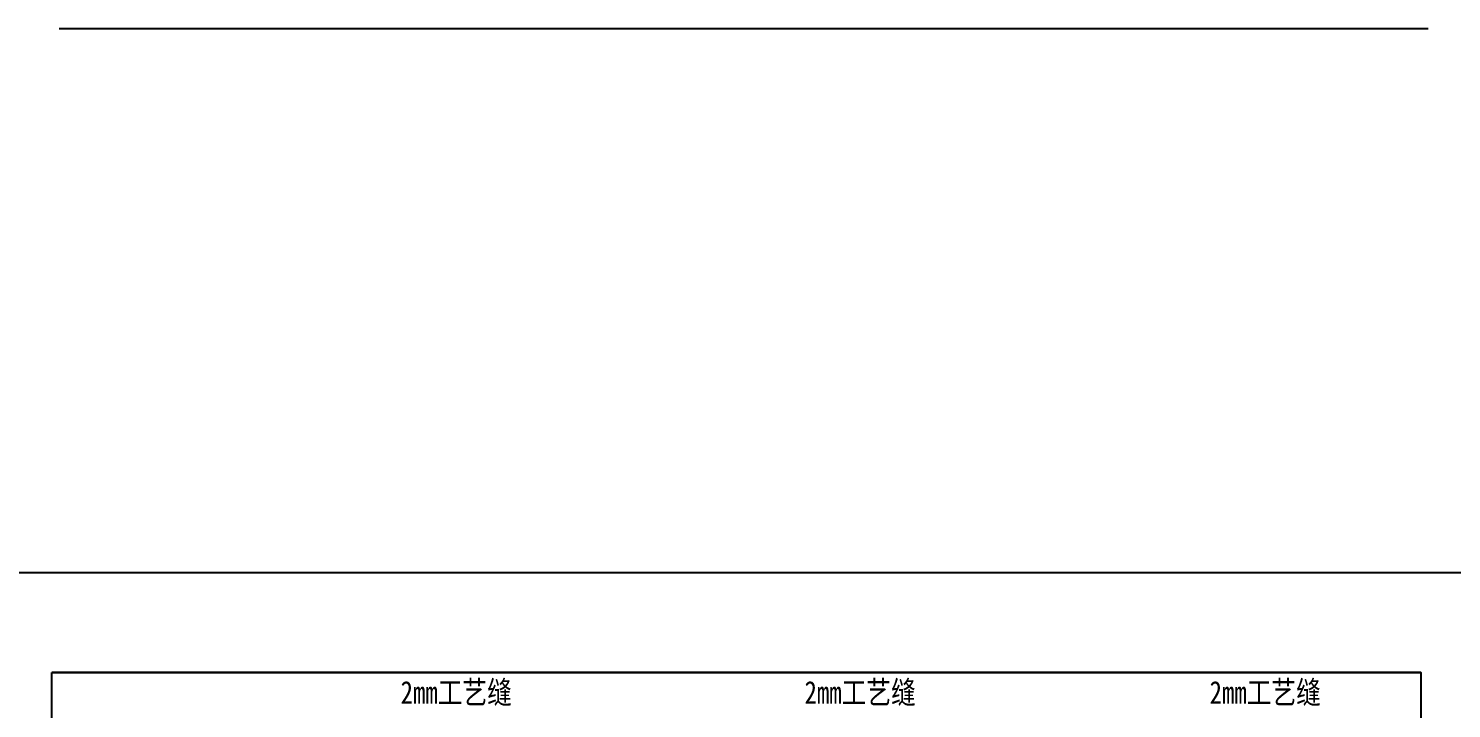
# Model space of a CAD drawing. Header units: millimetres. Extents: x 85186 to 129000, y -77269 to -36327.
# Drawn here: x 93371 to 96507, y -69608 to -68110 of the extents above; entities that cross this region are included whole.
import ezdxf

# ---------------------------------------------------------------- set-up
doc = ezdxf.new("R2010")
doc.units = ezdxf.units.MM
doc.layers.add('粗实线', color=7, linetype='Continuous')
doc.styles.add('宋体', font='SimSun.ttf', dxfattribs={"width": 0.8})

msp = doc.modelspace()

# ---------------------------------------------------------------- linework, layer by layer
for p, q in [((93438.273, -68109.664), (96455.372, -68109.664)), ((85317.175, -69308.236), (128998.286, -69308.236)), ((94732.468, -69528.396), (93937.686, -69528.396)), ((95063.93, -69528.396), (94732.468, -69528.396)), ((94732.468, -69528.396), (95877.6, -69528.396)), ((95877.6, -69528.396), (95063.93, -69528.396)), ((96439.683, -69528.396), (95877.6, -69528.396)), ((96439.683, -69528.396), (95877.6, -69528.396))]:
    msp.add_line(p, q)
at = {"color": 0}
for p, q in [((96439.683, -69528.396), (93422.584, -69528.396)), ((93422.584, -69528.396), (96439.683, -69528.396)), ((96439.683, -69528.396), (93422.584, -69528.396))]:
    msp.add_line(p, q, dxfattribs=at)
msp.add_lwpolyline([(93422.584, -69528.396), (96439.683, -69528.396), (96439.683, -72417.089), (93422.584, -72417.089)], close=True, dxfattribs=at)

# ---------------------------------------------------------------- texts
at = {"layer": '粗实线', "char_height": 50, "width": 545.0046, "attachment_point": 1, "style": '宋体'}
for insert in [(94191.054, -69547.477, 0), (95081.202, -69547.477, 0), (95973.888, -69547.477, 0)]:
    msp.add_mtext('2mm工艺缝', dxfattribs=dict(at, insert=insert))

doc.saveas('drawing.dxf')
